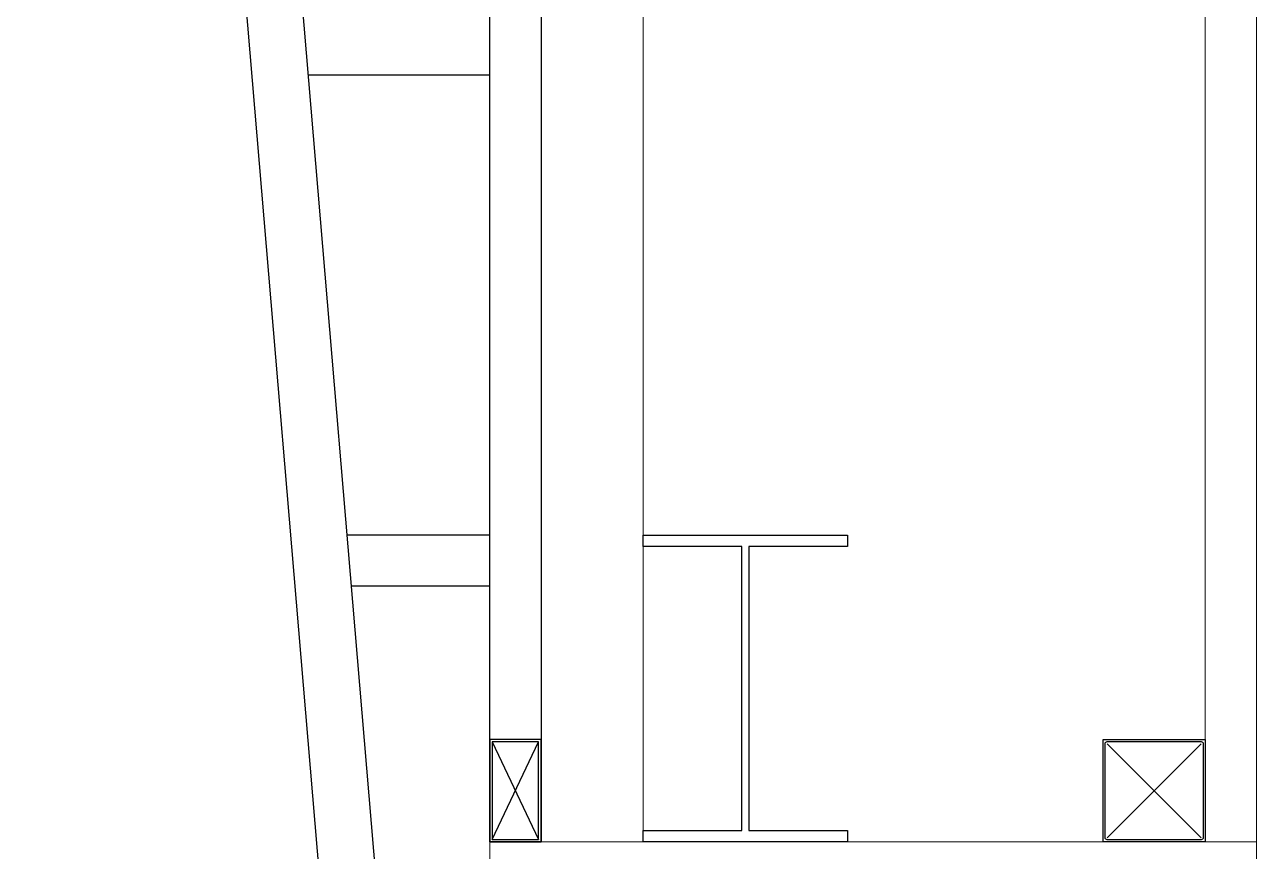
# Model space of a CAD drawing. Header units: millimetres. Extents: x 0 to 420000, y 0 to 297000.
# Drawn here: x 187807 to 189012, y 47541 to 48349 of the extents above; entities that cross this region are included whole.
import ezdxf

# ---------------------------------------------------------------- set-up
doc = ezdxf.new("R2010")
doc.units = ezdxf.units.MM
doc.layers.add('[0]', color=255, linetype='Continuous')
doc.layers.add('오버헤드 FR', color=1, linetype='Continuous')
doc.layers.add('A-WAXM-PANL', color=6, linetype='Continuous', lineweight=20)
doc.layers.add('A-XXXX-STL', color=3, linetype='Continuous', lineweight=25)

# ---------------------------------------------------------------- blocks, each defined once
blk = doc.blocks.new('냉동오버헤드(220321)')
for p, q in [((52.3, 3102.3, 14.1), (97.7, 3197.7, 14.1)), ((52.3, 3197.7, 14.1), (97.7, 3102.3, 14.1))]:
    blk.add_line(p, q)
at = {"layer": '[0]', "color": 4}
for p, q in [((-56, 3000, 14.1), (-350.5, 6500, 14.1)), ((-110.8, 2995.4, 14.1), (-405.3, 6495.4, 14.1)), ((50, 3850, 14.1), (-127.5, 3850, 14.1)), ((50, 3400, 14.1), (-89.7, 3400, 14.1)), ((50, 3350, 14.1), (-85.4, 3350, 14.1))]:
    blk.add_line(p, q, dxfattribs=at)
at = {"layer": '오버헤드 FR', "elevation": 14.1}
for points in [[(100, 3100), (50, 3100), (50, 6500), (100, 6500)], [(100, 3200), (50, 3200), (50, 3100), (100, 3100)], [(97.7, 3197.7), (52.3, 3197.7), (52.3, 3102.3), (97.7, 3102.3)]]:
    blk.add_lwpolyline(points, close=True, dxfattribs=at)
blk = doc.blocks.new('오버헤드도어(저온2)(220321)(3F)')
for p, q in [((54, 3104), (146, 3196)), ((146, 3104), (54, 3196)), ((54, 3104), (146, 3196)), ((146, 3104), (54, 3196))]:
    blk.add_line(p, q)
at = {"layer": 'A-WAXM-PANL'}
for points in [[(600, 9480), (600, 3100), (700, 3100), (700, 9480)], [(0, 7550), (0, 3100), (50, 3100), (50, 7550)]]:
    blk.add_lwpolyline(points, dxfattribs=at)
blk.add_lwpolyline([(0, 3100), (750, 3100), (750, 3000), (0, 3000)], close=True, dxfattribs=at)
at = {"layer": 'A-XXXX-STL'}
blk.add_lwpolyline([(600, 3100), (600, 3111), (503.5, 3111), (503.5, 3389), (600, 3389), (600, 3400), (400, 3400), (400, 3389), (496.5, 3389), (496.5, 3111), (400, 3111), (400, 3100)], close=True, dxfattribs=at)
at = {"layer": '오버헤드 FR'}
blk.add_lwpolyline([(150, 3100), (150, 3200), (50, 3200), (50, 3100)], close=True, dxfattribs=at)
blk.add_lwpolyline([(150, 3100), (150, 3200), (50, 3200), (50, 3100)], close=True, dxfattribs=at)
blk.add_lwpolyline([(148, 3104), (148, 3196, 0.414214), (146, 3198), (54, 3198, 0.414214), (52, 3196), (52, 3104, 0.414214), (54, 3102), (146, 3102, 0.414214)], format="xyb", close=True, dxfattribs=at)
blk.add_lwpolyline([(148, 3104), (148, 3196, 0.414214), (146, 3198), (54, 3198, 0.414214), (52, 3196), (52, 3104, 0.414214), (54, 3102), (146, 3102, 0.414214)], format="xyb", close=True, dxfattribs=at)
at = {"xscale": -1}
blk.add_blockref('냉동오버헤드(220321)', (800, 0, -14.1), dxfattribs=at)
blk = doc.blocks.new('3층')
at = {"xscale": -1}
blk.add_blockref('오버헤드도어(저온2)(220321)(3F)', (4759323.8, -411118.7), dxfattribs=at)

msp = doc.modelspace()

# ---------------------------------------------------------------- block references
msp.add_blockref('3층', (-4570311.3, 455568.7))

doc.saveas('drawing.dxf')
